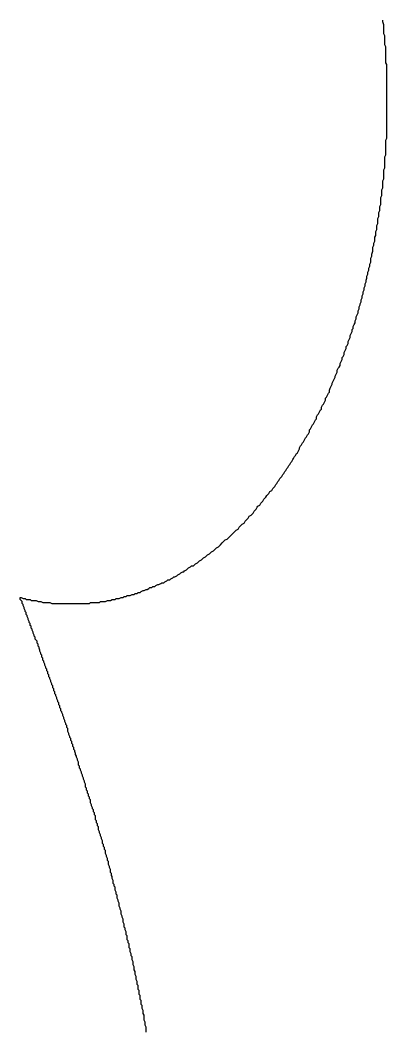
# Model space of a CAD drawing. Header units: millimetres. Extents: x 289 to 9778, y -894 to 6380.
# Drawn here: x 7194.09 to 7197.79, y -569.16 to -558.98 of the extents above; entities that cross this region are included whole.
import ezdxf

# ---------------------------------------------------------------- set-up
doc = ezdxf.new("R2010")
doc.units = ezdxf.units.MM

msp = doc.modelspace()

# ---------------------------------------------------------------- linework, layer by layer
msp.add_polyline3d([(7195.36, -569.173, 0), (7195.36, -569.153, 0), (7195.36, -569.133, 0), (7195.36, -569.123, 0), (7195.35, -569.103, 0), (7195.35, -569.083, 0), (7195.35, -569.073, 0), (7195.34, -569.053, 0), (7195.34, -569.033, 0), (7195.34, -569.023, 0), (7195.34, -569.003, 0), (7195.33, -568.983, 0), (7195.33, -568.973, 0), (7195.33, -568.953, 0), (7195.32, -568.933, 0), (7195.32, -568.923, 0), (7195.32, -568.903, 0), (7195.31, -568.893, 0), (7195.31, -568.873, 0), (7195.31, -568.853, 0), (7195.3, -568.843, 0), (7195.3, -568.823, 0), (7195.3, -568.803, 0), (7195.29, -568.793, 0), (7195.29, -568.773, 0), (7195.29, -568.753, 0), (7195.28, -568.743, 0), (7195.28, -568.723, 0), (7195.28, -568.703, 0), (7195.27, -568.693, 0), (7195.27, -568.673, 0), (7195.27, -568.663, 0), (7195.26, -568.643, 0), (7195.26, -568.623, 0), (7195.26, -568.613, 0), (7195.25, -568.593, 0), (7195.25, -568.573, 0), (7195.25, -568.563, 0), (7195.24, -568.543, 0), (7195.24, -568.533, 0), (7195.24, -568.513, 0), (7195.23, -568.493, 0), (7195.23, -568.483, 0), (7195.23, -568.463, 0), (7195.22, -568.443, 0), (7195.22, -568.433, 0), (7195.22, -568.413, 0), (7195.21, -568.403, 0), (7195.21, -568.383, 0), (7195.2, -568.363, 0), (7195.2, -568.353, 0), (7195.2, -568.333, 0), (7195.19, -568.323, 0), (7195.19, -568.303, 0), (7195.19, -568.283, 0), (7195.18, -568.273, 0), (7195.18, -568.253, 0), (7195.17, -568.243, 0), (7195.17, -568.223, 0), (7195.17, -568.203, 0), (7195.16, -568.193, 0), (7195.16, -568.173, 0), (7195.16, -568.163, 0), (7195.15, -568.143, 0), (7195.15, -568.123, 0), (7195.14, -568.113, 0), (7195.14, -568.093, 0), (7195.14, -568.083, 0), (7195.13, -568.063, 0), (7195.13, -568.043, 0), (7195.13, -568.033, 0), (7195.12, -568.013, 0), (7195.12, -568.003, 0), (7195.11, -567.983, 0), (7195.11, -567.963, 0), (7195.11, -567.953, 0), (7195.1, -567.933, 0), (7195.1, -567.923, 0), (7195.09, -567.903, 0), (7195.09, -567.893, 0), (7195.09, -567.873, 0), (7195.08, -567.853, 0), (7195.08, -567.843, 0), (7195.07, -567.823, 0), (7195.07, -567.813, 0), (7195.07, -567.793, 0), (7195.06, -567.783, 0), (7195.06, -567.763, 0), (7195.05, -567.743, 0), (7195.05, -567.733, 0), (7195.05, -567.713, 0), (7195.04, -567.703, 0), (7195.04, -567.683, 0), (7195.03, -567.673, 0), (7195.03, -567.653, 0), (7195.03, -567.643, 0), (7195.02, -567.623, 0), (7195.02, -567.603, 0), (7195.01, -567.593, 0), (7195.01, -567.573, 0), (7195, -567.563, 0), (7195, -567.543, 0), (7195, -567.533, 0), (7194.99, -567.513, 0), (7194.99, -567.503, 0), (7194.98, -567.483, 0), (7194.98, -567.473, 0), (7194.98, -567.453, 0), (7194.97, -567.443, 0), (7194.97, -567.423, 0), (7194.96, -567.403, 0), (7194.96, -567.393, 0), (7194.95, -567.373, 0), (7194.95, -567.363, 0), (7194.95, -567.343, 0), (7194.94, -567.333, 0), (7194.94, -567.313, 0), (7194.93, -567.303, 0), (7194.93, -567.283, 0), (7194.92, -567.273, 0), (7194.92, -567.253, 0), (7194.92, -567.243, 0), (7194.91, -567.223, 0), (7194.91, -567.213, 0), (7194.9, -567.193, 0), (7194.9, -567.183, 0), (7194.89, -567.163, 0), (7194.89, -567.153, 0), (7194.88, -567.133, 0), (7194.88, -567.123, 0), (7194.88, -567.103, 0), (7194.87, -567.093, 0), (7194.87, -567.073, 0), (7194.86, -567.063, 0), (7194.86, -567.043, 0), (7194.85, -567.033, 0), (7194.85, -567.013, 0), (7194.85, -566.993, 0), (7194.84, -566.983, 0), (7194.84, -566.963, 0), (7194.83, -566.953, 0), (7194.83, -566.933, 0), (7194.82, -566.923, 0), (7194.82, -566.913, 0), (7194.81, -566.893, 0), (7194.81, -566.883, 0), (7194.8, -566.863, 0), (7194.8, -566.853, 0), (7194.8, -566.833, 0), (7194.79, -566.823, 0), (7194.79, -566.803, 0), (7194.78, -566.793, 0), (7194.78, -566.773, 0), (7194.77, -566.763, 0), (7194.77, -566.743, 0), (7194.76, -566.733, 0), (7194.76, -566.713, 0), (7194.75, -566.703, 0), (7194.75, -566.683, 0), (7194.75, -566.673, 0), (7194.74, -566.653, 0), (7194.74, -566.643, 0), (7194.73, -566.623, 0), (7194.73, -566.613, 0), (7194.72, -566.593, 0), (7194.72, -566.583, 0), (7194.71, -566.563, 0), (7194.71, -566.553, 0), (7194.7, -566.533, 0), (7194.7, -566.523, 0), (7194.69, -566.513, 0), (7194.69, -566.493, 0), (7194.68, -566.483, 0), (7194.68, -566.463, 0), (7194.68, -566.453, 0), (7194.67, -566.433, 0), (7194.67, -566.423, 0), (7194.66, -566.403, 0), (7194.66, -566.393, 0), (7194.65, -566.373, 0), (7194.65, -566.363, 0), (7194.64, -566.343, 0), (7194.64, -566.333, 0), (7194.63, -566.323, 0), (7194.63, -566.303, 0), (7194.62, -566.293, 0), (7194.62, -566.273, 0), (7194.61, -566.263, 0), (7194.61, -566.243, 0), (7194.6, -566.233, 0), (7194.6, -566.213, 0), (7194.59, -566.203, 0), (7194.59, -566.193, 0), (7194.58, -566.173, 0), (7194.58, -566.163, 0), (7194.57, -566.143, 0), (7194.57, -566.133, 0), (7194.57, -566.113, 0), (7194.56, -566.103, 0), (7194.56, -566.083, 0), (7194.55, -566.073, 0), (7194.55, -566.063, 0), (7194.54, -566.043, 0), (7194.54, -566.033, 0), (7194.53, -566.013, 0), (7194.53, -566.003, 0), (7194.52, -565.983, 0), (7194.52, -565.973, 0), (7194.51, -565.953, 0), (7194.51, -565.943, 0), (7194.5, -565.933, 0), (7194.5, -565.913, 0), (7194.49, -565.903, 0), (7194.49, -565.883, 0), (7194.48, -565.873, 0), (7194.48, -565.853, 0), (7194.47, -565.843, 0), (7194.47, -565.833, 0), (7194.46, -565.813, 0), (7194.46, -565.803, 0), (7194.45, -565.783, 0), (7194.45, -565.773, 0), (7194.44, -565.763, 0), (7194.44, -565.743, 0), (7194.43, -565.733, 0), (7194.43, -565.713, 0), (7194.42, -565.703, 0), (7194.42, -565.683, 0), (7194.41, -565.673, 0), (7194.41, -565.663, 0), (7194.4, -565.643, 0), (7194.4, -565.633, 0), (7194.39, -565.613, 0), (7194.39, -565.603, 0), (7194.38, -565.593, 0), (7194.38, -565.573, 0), (7194.37, -565.563, 0), (7194.37, -565.543, 0), (7194.36, -565.533, 0), (7194.36, -565.513, 0), (7194.35, -565.503, 0), (7194.35, -565.493, 0), (7194.34, -565.473, 0), (7194.34, -565.463, 0), (7194.33, -565.443, 0), (7194.33, -565.433, 0), (7194.32, -565.423, 0), (7194.32, -565.403, 0), (7194.31, -565.393, 0), (7194.31, -565.373, 0), (7194.3, -565.363, 0), (7194.3, -565.353, 0), (7194.29, -565.333, 0), (7194.29, -565.323, 0), (7194.28, -565.303, 0), (7194.28, -565.293, 0), (7194.27, -565.283, 0), (7194.27, -565.263, 0), (7194.26, -565.253, 0), (7194.26, -565.233, 0), (7194.25, -565.223, 0), (7194.24, -565.213, 0), (7194.24, -565.193, 0), (7194.23, -565.183, 0), (7194.23, -565.173, 0), (7194.22, -565.153, 0), (7194.22, -565.143, 0), (7194.21, -565.123, 0), (7194.21, -565.113, 0), (7194.2, -565.103, 0), (7194.2, -565.083, 0), (7194.19, -565.073, 0), (7194.19, -565.053, 0), (7194.18, -565.043, 0), (7194.18, -565.033, 0), (7194.17, -565.013, 0), (7194.17, -565.003, 0), (7194.16, -564.983, 0), (7194.16, -564.973, 0), (7194.15, -564.963, 0), (7194.15, -564.943, 0), (7194.14, -564.933, 0), (7194.14, -564.923, 0), (7194.13, -564.903, 0), (7194.13, -564.893, 0), (7194.12, -564.873, 0), (7194.12, -564.863, 0), (7194.11, -564.853, 0), (7194.11, -564.833, 0), (7194.1, -564.823, 0), (7194.09, -564.813, 0), (7194.09, -564.793, 0), (7194.1, -564.793, 0), (7194.12, -564.803, 0), (7194.14, -564.803, 0), (7194.15, -564.813, 0), (7194.17, -564.813, 0), (7194.19, -564.813, 0), (7194.2, -564.823, 0), (7194.22, -564.823, 0), (7194.24, -564.823, 0), (7194.25, -564.823, 0), (7194.27, -564.833, 0), (7194.29, -564.833, 0), (7194.3, -564.833, 0), (7194.32, -564.843, 0), (7194.34, -564.843, 0), (7194.36, -564.843, 0), (7194.37, -564.843, 0), (7194.39, -564.843, 0), (7194.41, -564.853, 0), (7194.42, -564.853, 0), (7194.44, -564.853, 0), (7194.46, -564.853, 0), (7194.47, -564.853, 0), (7194.49, -564.853, 0), (7194.51, -564.853, 0), (7194.52, -564.853, 0), (7194.54, -564.853, 0), (7194.56, -564.853, 0), (7194.57, -564.853, 0), (7194.59, -564.853, 0), (7194.61, -564.853, 0), (7194.62, -564.853, 0), (7194.64, -564.853, 0), (7194.66, -564.853, 0), (7194.67, -564.853, 0), (7194.69, -564.853, 0), (7194.71, -564.853, 0), (7194.72, -564.853, 0), (7194.74, -564.853, 0), (7194.75, -564.853, 0), (7194.77, -564.853, 0), (7194.79, -564.853, 0), (7194.8, -564.843, 0), (7194.82, -564.843, 0), (7194.84, -564.843, 0), (7194.85, -564.843, 0), (7194.87, -564.843, 0), (7194.89, -564.843, 0), (7194.9, -564.833, 0), (7194.92, -564.833, 0), (7194.93, -564.833, 0), (7194.95, -564.833, 0), (7194.97, -564.823, 0), (7194.98, -564.823, 0), (7195, -564.823, 0), (7195.02, -564.813, 0), (7195.03, -564.813, 0), (7195.05, -564.813, 0), (7195.06, -564.803, 0), (7195.08, -564.803, 0), (7195.09, -564.803, 0), (7195.11, -564.793, 0), (7195.13, -564.793, 0), (7195.14, -564.783, 0), (7195.16, -564.783, 0), (7195.17, -564.773, 0), (7195.19, -564.773, 0), (7195.2, -564.773, 0), (7195.22, -564.763, 0), (7195.24, -564.763, 0), (7195.25, -564.753, 0), (7195.27, -564.753, 0), (7195.28, -564.743, 0), (7195.3, -564.743, 0), (7195.31, -564.733, 0), (7195.33, -564.723, 0), (7195.34, -564.723, 0), (7195.36, -564.713, 0), (7195.37, -564.713, 0), (7195.39, -564.703, 0), (7195.4, -564.693, 0), (7195.42, -564.693, 0), (7195.43, -564.683, 0), (7195.45, -564.683, 0), (7195.46, -564.673, 0), (7195.48, -564.663, 0), (7195.49, -564.663, 0), (7195.51, -564.653, 0), (7195.52, -564.643, 0), (7195.54, -564.643, 0), (7195.55, -564.633, 0), (7195.57, -564.623, 0), (7195.58, -564.613, 0), (7195.6, -564.613, 0), (7195.61, -564.603, 0), (7195.63, -564.593, 0), (7195.64, -564.583, 0), (7195.65, -564.583, 0), (7195.67, -564.573, 0), (7195.68, -564.563, 0), (7195.7, -564.553, 0), (7195.71, -564.543, 0), (7195.73, -564.533, 0), (7195.74, -564.533, 0), (7195.75, -564.523, 0), (7195.77, -564.513, 0), (7195.78, -564.503, 0), (7195.79, -564.493, 0), (7195.81, -564.483, 0), (7195.82, -564.473, 0), (7195.84, -564.473, 0), (7195.85, -564.463, 0), (7195.86, -564.453, 0), (7195.88, -564.443, 0), (7195.89, -564.433, 0), (7195.9, -564.423, 0), (7195.92, -564.413, 0), (7195.93, -564.403, 0), (7195.94, -564.393, 0), (7195.96, -564.383, 0), (7195.97, -564.373, 0), (7195.98, -564.363, 0), (7196, -564.353, 0), (7196.01, -564.343, 0), (7196.02, -564.333, 0), (7196.04, -564.323, 0), (7196.05, -564.313, 0), (7196.06, -564.303, 0), (7196.07, -564.293, 0), (7196.09, -564.283, 0), (7196.1, -564.273, 0), (7196.11, -564.263, 0), (7196.13, -564.243, 0), (7196.14, -564.233, 0), (7196.15, -564.223, 0), (7196.16, -564.213, 0), (7196.18, -564.203, 0), (7196.19, -564.193, 0), (7196.2, -564.183, 0), (7196.21, -564.173, 0), (7196.22, -564.163, 0), (7196.24, -564.143, 0), (7196.25, -564.133, 0), (7196.26, -564.123, 0), (7196.27, -564.113, 0), (7196.29, -564.103, 0), (7196.3, -564.083, 0), (7196.31, -564.073, 0), (7196.32, -564.063, 0), (7196.33, -564.053, 0), (7196.35, -564.043, 0), (7196.36, -564.023, 0), (7196.37, -564.013, 0), (7196.38, -564.003, 0), (7196.39, -563.993, 0), (7196.4, -563.973, 0), (7196.42, -563.963, 0), (7196.43, -563.953, 0), (7196.44, -563.943, 0), (7196.45, -563.923, 0), (7196.46, -563.913, 0), (7196.47, -563.903, 0), (7196.48, -563.883, 0), (7196.49, -563.873, 0), (7196.51, -563.863, 0), (7196.52, -563.843, 0), (7196.53, -563.833, 0), (7196.54, -563.823, 0), (7196.55, -563.803, 0), (7196.56, -563.793, 0), (7196.57, -563.783, 0), (7196.58, -563.763, 0), (7196.59, -563.753, 0), (7196.6, -563.743, 0), (7196.61, -563.723, 0), (7196.63, -563.713, 0), (7196.64, -563.693, 0), (7196.65, -563.683, 0), (7196.66, -563.673, 0), (7196.67, -563.653, 0), (7196.68, -563.643, 0), (7196.69, -563.623, 0), (7196.7, -563.613, 0), (7196.71, -563.593, 0), (7196.72, -563.583, 0), (7196.73, -563.573, 0), (7196.74, -563.553, 0), (7196.75, -563.543, 0), (7196.76, -563.523, 0), (7196.77, -563.513, 0), (7196.78, -563.493, 0), (7196.79, -563.483, 0), (7196.8, -563.463, 0), (7196.81, -563.453, 0), (7196.82, -563.433, 0), (7196.83, -563.423, 0), (7196.84, -563.403, 0), (7196.85, -563.393, 0), (7196.86, -563.373, 0), (7196.87, -563.363, 0), (7196.88, -563.343, 0), (7196.89, -563.333, 0), (7196.9, -563.313, 0), (7196.91, -563.293, 0), (7196.91, -563.283, 0), (7196.92, -563.263, 0), (7196.93, -563.253, 0), (7196.94, -563.233, 0), (7196.95, -563.223, 0), (7196.96, -563.203, 0), (7196.97, -563.183, 0), (7196.98, -563.173, 0), (7196.99, -563.153, 0), (7197, -563.143, 0), (7197.01, -563.123, 0), (7197.01, -563.103, 0), (7197.02, -563.093, 0), (7197.03, -563.073, 0), (7197.04, -563.053, 0), (7197.05, -563.043, 0), (7197.06, -563.023, 0), (7197.07, -563.003, 0), (7197.08, -562.993, 0), (7197.08, -562.973, 0), (7197.09, -562.953, 0), (7197.1, -562.943, 0), (7197.11, -562.923, 0), (7197.12, -562.903, 0), (7197.13, -562.893, 0), (7197.13, -562.873, 0), (7197.14, -562.853, 0), (7197.15, -562.843, 0), (7197.16, -562.823, 0), (7197.17, -562.803, 0), (7197.17, -562.783, 0), (7197.18, -562.773, 0), (7197.19, -562.753, 0), (7197.2, -562.733, 0), (7197.21, -562.723, 0), (7197.21, -562.703, 0), (7197.22, -562.683, 0), (7197.23, -562.663, 0), (7197.24, -562.643, 0), (7197.24, -562.633, 0), (7197.25, -562.613, 0), (7197.26, -562.593, 0), (7197.27, -562.573, 0), (7197.27, -562.563, 0), (7197.28, -562.543, 0), (7197.29, -562.523, 0), (7197.29, -562.503, 0), (7197.3, -562.483, 0), (7197.31, -562.473, 0), (7197.32, -562.453, 0), (7197.32, -562.433, 0), (7197.33, -562.413, 0), (7197.34, -562.393, 0), (7197.34, -562.373, 0), (7197.35, -562.363, 0), (7197.36, -562.343, 0), (7197.36, -562.323, 0), (7197.37, -562.303, 0), (7197.38, -562.283, 0), (7197.38, -562.263, 0), (7197.39, -562.253, 0), (7197.4, -562.233, 0), (7197.4, -562.213, 0), (7197.41, -562.193, 0), (7197.42, -562.173, 0), (7197.42, -562.153, 0), (7197.43, -562.133, 0), (7197.44, -562.113, 0), (7197.44, -562.093, 0), (7197.45, -562.083, 0), (7197.45, -562.063, 0), (7197.46, -562.043, 0), (7197.47, -562.023, 0), (7197.47, -562.003, 0), (7197.48, -561.983, 0), (7197.48, -561.963, 0), (7197.49, -561.943, 0), (7197.5, -561.923, 0), (7197.5, -561.903, 0), (7197.51, -561.883, 0), (7197.51, -561.863, 0), (7197.52, -561.843, 0), (7197.52, -561.833, 0), (7197.53, -561.813, 0), (7197.53, -561.793, 0), (7197.54, -561.773, 0), (7197.54, -561.753, 0), (7197.55, -561.733, 0), (7197.55, -561.713, 0), (7197.56, -561.693, 0), (7197.56, -561.673, 0), (7197.57, -561.653, 0), (7197.57, -561.633, 0), (7197.58, -561.613, 0), (7197.58, -561.593, 0), (7197.59, -561.573, 0), (7197.59, -561.553, 0), (7197.6, -561.533, 0), (7197.6, -561.513, 0), (7197.61, -561.493, 0), (7197.61, -561.473, 0), (7197.62, -561.453, 0), (7197.62, -561.433, 0), (7197.63, -561.413, 0), (7197.63, -561.393, 0), (7197.63, -561.373, 0), (7197.64, -561.353, 0), (7197.64, -561.333, 0), (7197.65, -561.303, 0), (7197.65, -561.283, 0), (7197.65, -561.263, 0), (7197.66, -561.243, 0), (7197.66, -561.223, 0), (7197.67, -561.203, 0), (7197.67, -561.183, 0), (7197.67, -561.163, 0), (7197.68, -561.143, 0), (7197.68, -561.123, 0), (7197.68, -561.103, 0), (7197.69, -561.083, 0), (7197.69, -561.063, 0), (7197.69, -561.043, 0), (7197.7, -561.023, 0), (7197.7, -560.993, 0), (7197.7, -560.973, 0), (7197.71, -560.953, 0), (7197.71, -560.933, 0), (7197.71, -560.913, 0), (7197.72, -560.893, 0), (7197.72, -560.873, 0), (7197.72, -560.853, 0), (7197.73, -560.833, 0), (7197.73, -560.803, 0), (7197.73, -560.783, 0), (7197.73, -560.763, 0), (7197.74, -560.743, 0), (7197.74, -560.723, 0), (7197.74, -560.703, 0), (7197.74, -560.683, 0), (7197.75, -560.663, 0), (7197.75, -560.633, 0), (7197.75, -560.613, 0), (7197.75, -560.593, 0), (7197.76, -560.573, 0), (7197.76, -560.553, 0), (7197.76, -560.533, 0), (7197.76, -560.513, 0), (7197.76, -560.483, 0), (7197.77, -560.463, 0), (7197.77, -560.443, 0), (7197.77, -560.423, 0), (7197.77, -560.403, 0), (7197.77, -560.383, 0), (7197.77, -560.353, 0), (7197.78, -560.333, 0), (7197.78, -560.313, 0), (7197.78, -560.293, 0), (7197.78, -560.273, 0), (7197.78, -560.243, 0), (7197.78, -560.223, 0), (7197.78, -560.203, 0), (7197.78, -560.183, 0), (7197.79, -560.163, 0), (7197.79, -560.143, 0), (7197.79, -560.113, 0), (7197.79, -560.093, 0), (7197.79, -560.073, 0), (7197.79, -560.053, 0), (7197.79, -560.033, 0), (7197.79, -560.003, 0), (7197.79, -559.983, 0), (7197.79, -559.963, 0), (7197.79, -559.943, 0), (7197.79, -559.923, 0), (7197.79, -559.893, 0), (7197.79, -559.873, 0), (7197.79, -559.853, 0), (7197.79, -559.833, 0), (7197.79, -559.803, 0), (7197.79, -559.783, 0), (7197.79, -559.763, 0), (7197.79, -559.743, 0), (7197.79, -559.723, 0), (7197.79, -559.693, 0), (7197.79, -559.673, 0), (7197.79, -559.653, 0), (7197.79, -559.633, 0), (7197.79, -559.603, 0), (7197.79, -559.583, 0), (7197.79, -559.563, 0), (7197.79, -559.543, 0), (7197.79, -559.513, 0), (7197.79, -559.493, 0), (7197.79, -559.473, 0), (7197.79, -559.453, 0), (7197.79, -559.423, 0), (7197.78, -559.403, 0), (7197.78, -559.383, 0), (7197.78, -559.363, 0), (7197.78, -559.333, 0), (7197.78, -559.313, 0), (7197.78, -559.293, 0), (7197.78, -559.273, 0), (7197.78, -559.243, 0), (7197.77, -559.223, 0), (7197.77, -559.203, 0), (7197.77, -559.183, 0), (7197.77, -559.153, 0), (7197.77, -559.133, 0), (7197.76, -559.113, 0), (7197.76, -559.093, 0), (7197.76, -559.063, 0), (7197.76, -559.043, 0), (7197.76, -559.023, 0), (7197.75, -558.993, 0), (7197.75, -558.973, 0)])

doc.saveas('drawing.dxf')
